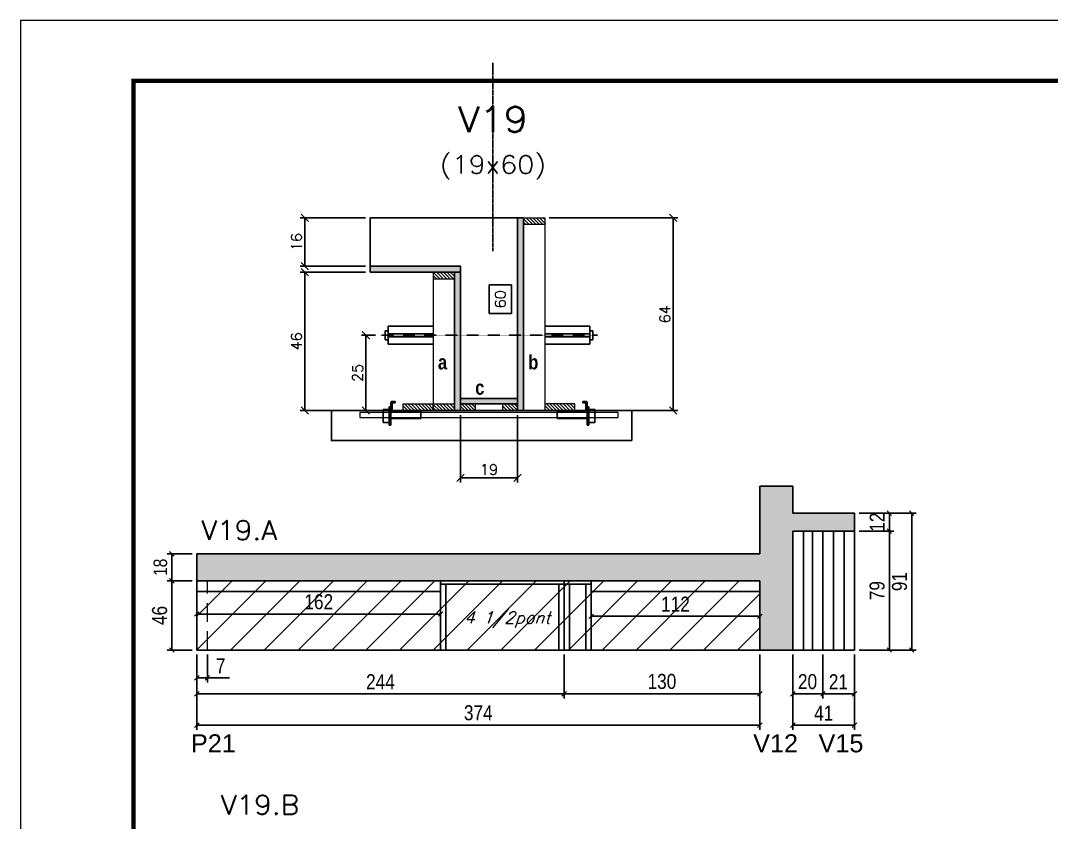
# Model space of a CAD drawing. Extents: x -10448 to -1189, y -11772 to 17235.
# Drawn here: x -8850 to -8165, y 9420 to 9953 of the extents above; entities that cross this region are included whole.
import ezdxf
from ezdxf.enums import TextEntityAlignment as Align

# ---------------------------------------------------------------- set-up
doc = ezdxf.new("R2010")
doc.units = 0
doc.linetypes.add('DASHED', pattern=[0.75, 0.5, -0.25])
doc.linetypes.add('HIDDEN', pattern=[0.375, 0.25, -0.125])
for name, color, linetype in [('5', 5, 'Continuous'), ('barrote', 251, 'Continuous'), ('COTA', 241, 'Continuous'), ('Cota Seção (2x)', 4, 'Continuous'), ('detalhes', 4, 'Continuous'), ('Painéis', 200, 'Continuous'), ('presilha', 1, 'Continuous'), ('Reaproveitamento', 251, 'Continuous'), ('SARR_2.2x7', 40, 'Continuous'), ('SARR_3.5x7', 81, 'Continuous'), ('TENSOR', 3, 'Continuous'), ('texto', 7, 'Continuous'), ('Texto de Titulo', 7, 'Continuous'), ('Texto Qtd Sarr', 242, 'Continuous')]:
    doc.layers.add(name, color=color, linetype=linetype)
for name, color, linetype, lineweight in [('CONCRETO', 251, 'Continuous', 25), ('Folhas', 255, 'Continuous', 9), ('Hachura', 251, 'Continuous', 9), ('Madeira', 126, 'Continuous', 18), ('Sarr 2.2x7', 40, 'Continuous', 9), ('SARRAFO DE PRESSAO', 251, 'DASHED', 9), ('SCO-___-LAJ', 2, 'Continuous', 0), ('Texto Seção', 7, 'Continuous', 15)]:
    doc.layers.add(name, color=color, linetype=linetype, lineweight=lineweight)
doc.styles.add('COTA TECNICA', font='techl___.ttf', dxfattribs={"height": 10})
doc.styles.add('COTA TECNICA-50', font='techl___.ttf', dxfattribs={"height": 9})
doc.styles.add('REGUA-120', font='ROMANS.shx', dxfattribs={"height": 15})
doc.styles.add('Romans', font='romans.shx')
doc.styles.get("Standard").update_dxf_attribs({"font": 'arial.ttf'})
doc.styles.add('TECNICA', font='techb___.ttf', dxfattribs={"height": 10})
doc.dimstyles.new('COTA PAINEL-50', dxfattribs={"dimtxt": 9, "dimasz": 3, "dimexe": 3, "dimexo": 3, "dimgap": 3, "dimtad": 1, "dimdec": 1, "dimzin": 12, "dimdsep": 46, "dimtxsty": 'COTA TECNICA-50', "dimblk1": 'OBLIQUE', "dimblk2": 'OBLIQUE', "dimsah": 1, "dimcen": 0.9, "dimclrd": 4, "dimclre": 4, "dimclrt": 240, "dimadec": 1, "dimazin": 3, "dimtfac": 1, "dimtdec": 1, "dimtmove": 0, "dimatfit": 3, "dimfxl": 1, "dimtolj": 1, "dimtzin": 12, "dimarcsym": 0})
doc.dimstyles.new('Cota Seção (2x)', dxfattribs={"dimtxt": 7, "dimasz": 5, "dimexe": 3, "dimexo": 3, "dimgap": 2, "dimtad": 3, "dimdec": 1, "dimlfac": 0.5, "dimzin": 12, "dimdsep": 46, "dimtxsty": 'Romans', "dimblk": 'ARCHTICK', "dimcen": 0, "dimclrd": 4, "dimclre": 4, "dimclrt": 1, "dimadec": 1, "dimazin": 3, "dimtfac": 1, "dimtdec": 1, "dimtmove": 0, "dimatfit": 3, "dimldrblk": 'OBLIQUE', "dimfxl": 1, "dimtolj": 1, "dimtzin": 12, "dimarcsym": 0})
doc.dimstyles.new('Cota Seção interna', dxfattribs={"dimtxt": 7, "dimasz": 6, "dimexe": 0.18, "dimexo": 2, "dimgap": -4, "dimtad": 3, "dimdec": 1, "dimlfac": 0.5, "dimzin": 12, "dimdsep": 46, "dimtxsty": 'Romans', "dimblk": 'ARCHTICK', "dimcen": 0.09, "dimse1": 1, "dimse2": 1, "dimsd1": 1, "dimsd2": 1, "dimclrd": 180, "dimclre": 5, "dimclrt": 1, "dimadec": 0, "dimazin": 3, "dimtfac": 1, "dimtdec": 1, "dimtofl": 0, "dimtmove": 0, "dimatfit": 3, "dimldrblk": 'ARCHTICK', "dimfxl": 1, "dimtolj": 1, "dimtzin": 0, "dimarcsym": 0})
doc.dimstyles.new('PAINEL', dxfattribs={"dimtxt": 10, "dimasz": 3, "dimexe": 3, "dimexo": 3, "dimgap": 3, "dimtad": 1, "dimdec": 1, "dimzin": 12, "dimdsep": 46, "dimtxsty": 'COTA TECNICA', "dimblk1": 'OBLIQUE', "dimblk2": 'OBLIQUE', "dimsah": 1, "dimcen": 0.9, "dimclrd": 4, "dimclre": 4, "dimclrt": 240, "dimadec": 1, "dimazin": 3, "dimtfac": 1, "dimtdec": 1, "dimtmove": 0, "dimatfit": 3, "dimfxl": 1, "dimtolj": 1, "dimtzin": 12, "dimarcsym": 0})
pattern_1 = [(315, (14016.7337, 1463.9932), (1.12253202, 1.12253202), [])]
pattern_2 = [(45, (0, -30.059), (-11.22532, 11.22532), [])]

# ---------------------------------------------------------------- blocks, each defined once
blk = doc.blocks.new('9999999999')
at = {"layer": 'Folhas'}
blk.add_lwpolyline([(98138.98, 34190.21), (99623.98, 34190.21), (99623.98, 35240.21), (98138.98, 35240.21)], close=True, dxfattribs=at)
at = {"layer": 'Folhas', "color": 30, "const_width": 3}
blk.add_lwpolyline([(98213.98, 34230.21), (99583.98, 34230.21), (99583.98, 35200.21), (98213.98, 35200.21)], close=True, dxfattribs=at)
blk = doc.blocks.new('titulo1')
at = {"layer": 'Defpoints', "color": 252, "linetype": 'HIDDEN', "ltscale": 2}
blk.add_line((0, 0), (0, 125), dxfattribs=at)
at = {"layer": 'Defpoints', "style": 'Romans', "oblique": 15}
blk.add_attdef('FOLHA', text='', height=10, dxfattribs=at).set_placement((0, 15.58), align=Align.MIDDLE_CENTER)
at = {"layer": 'Texto Qtd Sarr', "color": 3, "style": 'Romans', "oblique": 15}
for tag, height, p in [('TITULO', 17, (0, 71.45)), ('SEÇÃO', 12, (0, 41.55))]:
    blk.add_attdef(tag, text='', height=height, dxfattribs=at).set_placement(p, align=Align.MIDDLE_CENTER)
blk = doc.blocks.new('_ArchTick')
at = {"color": 0, "linetype": 'ByBlock', "const_width": 0.15}
blk.add_lwpolyline([(-0.5, -0.5), (0.5, 0.5)], dxfattribs=at)
blk = doc.blocks.new('*D786')
at = {"layer": 'COTA', "color": 4, "lineweight": -2, "transparency": 16777216}
for p, q in [((-8498.58, 9821.64), (-8413.21, 9821.64)), ((-8416.21, 9693.64), (-8416.21, 9821.64)), ((-8478.58, 9693.64), (-8413.21, 9693.64))]:
    blk.add_line(p, q, dxfattribs=at)
at = {"layer": 'Defpoints', "color": 0, "transparency": 16777216}
for p in [(-8501.58, 9821.64), (-8416.21, 9821.64), (-8481.58, 9693.64)]:
    blk.add_point(p, dxfattribs=at)
at = {"layer": 'COTA', "color": 4, "lineweight": -2, "transparency": 16777216, "xscale": 5, "yscale": 5, "zscale": 5}
for p, rotation in [((-8416.21, 9821.64), 90), ((-8416.21, 9693.64), 270)]:
    blk.add_blockref('_ArchTick', p, dxfattribs=dict(at, rotation=rotation))
at = {"layer": 'COTA', "color": 1, "transparency": 16777216, "insert": (-8421.71, 9757.64), "char_height": 7, "attachment_point": 5, "rotation": 90, "style": 'Romans'}
blk.add_mtext('\\A1;64', dxfattribs=at)
blk = doc.blocks.new('_Oblique')
at = {"color": 0, "linetype": 'ByBlock', "lineweight": -2}
blk.add_line((-0.5, -0.5), (0.5, 0.5), dxfattribs=at)
blk = doc.blocks.new('*D787')
at = {"layer": 'Cota Seção (2x)', "color": 180, "lineweight": -2, "transparency": 16777216}
for p, q in [((-8523.58, 9777.08), (-8538.58, 9777.08)), ((-8538.58, 9777.08), (-8538.58, 9758.08)), ((-8523.58, 9758.08), (-8523.58, 9777.08)), ((-8538.58, 9758.08), (-8523.58, 9758.08))]:
    blk.add_line(p, q, dxfattribs=at)
at = {"layer": 'Defpoints', "color": 0, "transparency": 16777216}
for p in [(-8557.89, 9821.64), (-8519.58, 9821.64), (-8557.89, 9701.64)]:
    blk.add_point(p, dxfattribs=at)
at = {"layer": 'Cota Seção (2x)', "color": 1, "transparency": 16777216, "insert": (-8531.08, 9767.58), "char_height": 7, "attachment_point": 5, "rotation": 90, "style": 'Romans'}
blk.add_mtext('\\A1;60', dxfattribs=at)
blk = doc.blocks.new('PRESILHA METÁLICA 1')
at = {"layer": 'presilha'}
for p, q in [((12, 21), (8.6, 21)), ((12, 21), (12, 19.5)), ((0, 13), (6, 13)), ((0, 13), (0, 0)), ((6, 15.5), (7.5, 15.5)), ((6, -2.5), (6, 15.5)), ((6, 13), (6, 0)), ((7.5, 10.6), (7.5, 19.9)), ((7.5, 15.5), (7.5, -2.5)), ((9, 11.6), (9, 18.9)), ((12, 19.5), (9.6, 19.5)), ((37.5, 11), (9.6, 11)), ((37.5, 11), (37.5, 4.1)), ((6, 0), (0, 0)), ((37.5, 4.1), (7.5, 4.1)), ((7.5, -2.5), (6, -2.5))]:
    blk.add_line(p, q, dxfattribs=at)
for centre, radius, start, end in [((8.6, 19.9), 1.14, 90, 180), ((9.6, 18.9), 0.57, 90, 180), ((9.6, 11.6), 0.57, 180, 270)]:
    blk.add_arc(centre, radius, start, end, dxfattribs=at)
blk = doc.blocks.new('*D788')
at = {"layer": 'COTA', "color": 4, "lineweight": -2, "transparency": 16777216}
for p, q in [((-8557.58, 9690.64), (-8557.58, 9645.91)), ((-8519.58, 9690.64), (-8519.58, 9645.91)), ((-8519.58, 9648.91), (-8557.58, 9648.91))]:
    blk.add_line(p, q, dxfattribs=at)
at = {"layer": 'Defpoints', "color": 0, "transparency": 16777216}
for p in [(-8557.58, 9693.64), (-8519.58, 9693.64), (-8557.58, 9648.91)]:
    blk.add_point(p, dxfattribs=at)
at = {"layer": 'COTA', "color": 4, "lineweight": -2, "transparency": 16777216, "xscale": 5, "yscale": 5, "zscale": 5, "rotation": 180}
blk.add_blockref('_ArchTick', (-8557.58, 9648.91), dxfattribs=at)
at = {"layer": 'COTA', "color": 4, "lineweight": -2, "transparency": 16777216, "xscale": 5, "yscale": 5, "zscale": 5}
blk.add_blockref('_ArchTick', (-8519.58, 9648.91), dxfattribs=at)
at = {"layer": 'COTA', "color": 1, "transparency": 16777216, "insert": (-8538.58, 9654.41), "char_height": 7, "attachment_point": 5, "style": 'Romans'}
blk.add_mtext('\\A1;19', dxfattribs=at)
blk = doc.blocks.new('*D793')
at = {"layer": 'COTA', "color": 4, "lineweight": -2, "transparency": 16777216}
for p, q in [((-8613.89, 9743.63), (-8623.39, 9743.63)), ((-8620.39, 9743.63), (-8620.39, 9693.64)), ((-8598.58, 9693.64), (-8623.39, 9693.64))]:
    blk.add_line(p, q, dxfattribs=at)
at = {"layer": 'Defpoints', "color": 0, "transparency": 16777216}
for p in [(-8610.89, 9743.63), (-8620.39, 9693.64), (-8595.58, 9693.64)]:
    blk.add_point(p, dxfattribs=at)
at = {"layer": 'COTA', "color": 4, "lineweight": -2, "transparency": 16777216, "xscale": 5, "yscale": 5, "zscale": 5}
for p, rotation in [((-8620.39, 9743.63), 90), ((-8620.39, 9693.64), 270)]:
    blk.add_blockref('_ArchTick', p, dxfattribs=dict(at, rotation=rotation))
at = {"layer": 'COTA', "color": 1, "transparency": 16777216, "insert": (-8625.89, 9718.63), "char_height": 7, "attachment_point": 5, "rotation": 90, "style": 'Romans'}
blk.add_mtext('\\A1;25', dxfattribs=at)
blk = doc.blocks.new('*D780')
at = {"layer": 'COTA', "color": 4, "lineweight": -2, "transparency": 16777216}
for p, q in [((-8620.58, 9821.64), (-8663.96, 9821.64)), ((-8660.96, 9821.64), (-8660.96, 9789.64)), ((-8620.58, 9789.64), (-8663.96, 9789.64))]:
    blk.add_line(p, q, dxfattribs=at)
at = {"layer": 'Defpoints', "color": 0, "transparency": 16777216}
for p in [(-8617.58, 9821.64), (-8660.96, 9789.64), (-8617.58, 9789.64)]:
    blk.add_point(p, dxfattribs=at)
at = {"layer": 'COTA', "color": 4, "lineweight": -2, "transparency": 16777216, "xscale": 5, "yscale": 5, "zscale": 5}
for p, rotation in [((-8660.96, 9821.64), 90), ((-8660.96, 9789.64), 270)]:
    blk.add_blockref('_ArchTick', p, dxfattribs=dict(at, rotation=rotation))
at = {"layer": 'COTA', "color": 1, "transparency": 16777216, "insert": (-8666.46, 9805.64), "char_height": 7, "attachment_point": 5, "rotation": 90, "style": 'Romans'}
blk.add_mtext('\\A1;16', dxfattribs=at)
blk = doc.blocks.new('*D781')
at = {"layer": 'COTA', "color": 4, "lineweight": -2, "transparency": 16777216}
for p, q in [((-8620.58, 9785.64), (-8663.96, 9785.64)), ((-8660.96, 9693.64), (-8660.96, 9785.64)), ((-8598.58, 9693.64), (-8663.96, 9693.64))]:
    blk.add_line(p, q, dxfattribs=at)
at = {"layer": 'Defpoints', "color": 0, "transparency": 16777216}
for p in [(-8660.96, 9785.64), (-8617.58, 9785.64), (-8595.58, 9693.64)]:
    blk.add_point(p, dxfattribs=at)
at = {"layer": 'COTA', "color": 4, "lineweight": -2, "transparency": 16777216, "xscale": 5, "yscale": 5, "zscale": 5}
for p, rotation in [((-8660.96, 9785.64), 90), ((-8660.96, 9693.64), 270)]:
    blk.add_blockref('_ArchTick', p, dxfattribs=dict(at, rotation=rotation))
at = {"layer": 'COTA', "color": 1, "transparency": 16777216, "insert": (-8666.46, 9739.64), "char_height": 7, "attachment_point": 5, "rotation": 90, "style": 'Romans'}
blk.add_mtext('\\A1;46', dxfattribs=at)
blk = doc.blocks.new('*D782')
at = {"layer": 'COTA', "color": 4, "linetype": 'ByBlock', "lineweight": -2, "transparency": 16777216}
for p, q in [((-8732.71, 9531.43), (-8732.71, 9502.3)), ((-8488.71, 9531.43), (-8488.71, 9502.3)), ((-8732.71, 9505.3), (-8488.71, 9505.3))]:
    blk.add_line(p, q, dxfattribs=at)
at = {"layer": 'Defpoints', "color": 0, "linetype": 'ByBlock', "transparency": 16777216}
for p in [(-8732.71, 9534.43), (-8488.71, 9534.43), (-8488.71, 9505.3)]:
    blk.add_point(p, dxfattribs=at)
at = {"layer": 'COTA', "color": 4, "linetype": 'ByBlock', "lineweight": -2, "transparency": 16777216, "xscale": 3, "yscale": 3, "zscale": 3, "rotation": 180}
blk.add_blockref('_Oblique', (-8732.71, 9505.3), dxfattribs=at)
at = {"layer": 'COTA', "color": 4, "linetype": 'ByBlock', "lineweight": -2, "transparency": 16777216, "xscale": 3, "yscale": 3, "zscale": 3}
blk.add_blockref('_Oblique', (-8488.71, 9505.3), dxfattribs=at)
at = {"layer": 'COTA', "color": 240, "linetype": 'ByBlock', "transparency": 16777216, "insert": (-8610.71, 9513.38), "char_height": 10, "attachment_point": 5, "style": 'COTA TECNICA'}
blk.add_mtext('\\A1;244', dxfattribs=at)
blk = doc.blocks.new('*D783')
at = {"layer": 'COTA', "color": 4, "linetype": 'ByBlock', "lineweight": -2, "transparency": 16777216}
for p, q in [((-8488.71, 9531.43), (-8488.71, 9502.3)), ((-8358.71, 9531.43), (-8358.71, 9502.3)), ((-8488.71, 9505.3), (-8358.71, 9505.3))]:
    blk.add_line(p, q, dxfattribs=at)
at = {"layer": 'Defpoints', "color": 0, "linetype": 'ByBlock', "transparency": 16777216}
for p in [(-8488.71, 9534.43), (-8358.71, 9534.43), (-8358.71, 9505.3)]:
    blk.add_point(p, dxfattribs=at)
at = {"layer": 'COTA', "color": 4, "linetype": 'ByBlock', "lineweight": -2, "transparency": 16777216, "xscale": 3, "yscale": 3, "zscale": 3, "rotation": 180}
blk.add_blockref('_Oblique', (-8488.71, 9505.3), dxfattribs=at)
at = {"layer": 'COTA', "color": 4, "linetype": 'ByBlock', "lineweight": -2, "transparency": 16777216, "xscale": 3, "yscale": 3, "zscale": 3}
blk.add_blockref('_Oblique', (-8358.71, 9505.3), dxfattribs=at)
at = {"layer": 'COTA', "color": 240, "linetype": 'ByBlock', "transparency": 16777216, "insert": (-8423.71, 9513.52), "char_height": 10, "attachment_point": 5, "style": 'COTA TECNICA'}
blk.add_mtext('\\A1;130', dxfattribs=at)
blk = doc.blocks.new('*D794')
at = {"layer": 'COTA', "color": 4, "linetype": 'ByBlock', "lineweight": -2, "transparency": 16777216}
for p, q in [((-8732.71, 9531.43), (-8732.71, 9481.48)), ((-8358.71, 9531.43), (-8358.71, 9481.48)), ((-8732.71, 9484.48), (-8358.71, 9484.48))]:
    blk.add_line(p, q, dxfattribs=at)
at = {"layer": 'Defpoints', "color": 0, "linetype": 'ByBlock', "transparency": 16777216}
for p in [(-8732.71, 9534.43), (-8358.71, 9534.43), (-8358.71, 9484.48)]:
    blk.add_point(p, dxfattribs=at)
at = {"layer": 'COTA', "color": 4, "linetype": 'ByBlock', "lineweight": -2, "transparency": 16777216, "xscale": 3, "yscale": 3, "zscale": 3, "rotation": 180}
blk.add_blockref('_Oblique', (-8732.71, 9484.48), dxfattribs=at)
at = {"layer": 'COTA', "color": 4, "linetype": 'ByBlock', "lineweight": -2, "transparency": 16777216, "xscale": 3, "yscale": 3, "zscale": 3}
blk.add_blockref('_Oblique', (-8358.71, 9484.48), dxfattribs=at)
at = {"layer": 'COTA', "color": 240, "linetype": 'ByBlock', "transparency": 16777216, "insert": (-8545.71, 9492.7), "char_height": 10, "attachment_point": 5, "style": 'COTA TECNICA'}
blk.add_mtext('\\A1;374', dxfattribs=at)
blk = doc.blocks.new('*D795')
at = {"layer": 'COTA', "color": 4, "linetype": 'ByBlock', "lineweight": -2, "transparency": 16777216}
for p, q in [((-8732.71, 9570.43), (-8732.71, 9555.38)), ((-8570.71, 9570.43), (-8570.71, 9555.38)), ((-8570.71, 9558.38), (-8732.71, 9558.38))]:
    blk.add_line(p, q, dxfattribs=at)
at = {"layer": 'Defpoints', "color": 0, "linetype": 'ByBlock', "transparency": 16777216}
for p in [(-8732.71, 9573.43), (-8570.71, 9573.43), (-8732.71, 9558.38)]:
    blk.add_point(p, dxfattribs=at)
at = {"layer": 'COTA', "color": 4, "linetype": 'ByBlock', "lineweight": -2, "transparency": 16777216, "xscale": 3, "yscale": 3, "zscale": 3, "rotation": 180}
blk.add_blockref('_Oblique', (-8732.71, 9558.38), dxfattribs=at)
at = {"layer": 'COTA', "color": 4, "linetype": 'ByBlock', "lineweight": -2, "transparency": 16777216, "xscale": 3, "yscale": 3, "zscale": 3}
blk.add_blockref('_Oblique', (-8570.71, 9558.38), dxfattribs=at)
at = {"layer": 'COTA', "color": 240, "linetype": 'ByBlock', "transparency": 16777216, "insert": (-8651.71, 9566.48), "char_height": 10, "attachment_point": 5, "style": 'COTA TECNICA'}
blk.add_mtext('\\A1;162', dxfattribs=at)
blk = doc.blocks.new('*D796')
at = {"layer": 'COTA', "color": 4, "linetype": 'ByBlock', "lineweight": -2, "transparency": 16777216}
for p, q in [((-8470.71, 9570.43), (-8470.71, 9553.88)), ((-8358.71, 9570.43), (-8358.71, 9553.88)), ((-8358.71, 9556.88), (-8470.71, 9556.88))]:
    blk.add_line(p, q, dxfattribs=at)
at = {"layer": 'Defpoints', "color": 0, "linetype": 'ByBlock', "transparency": 16777216}
for p in [(-8470.71, 9573.43), (-8358.71, 9573.43), (-8470.71, 9556.88)]:
    blk.add_point(p, dxfattribs=at)
at = {"layer": 'COTA', "color": 4, "linetype": 'ByBlock', "lineweight": -2, "transparency": 16777216, "xscale": 3, "yscale": 3, "zscale": 3, "rotation": 180}
blk.add_blockref('_Oblique', (-8470.71, 9556.88), dxfattribs=at)
at = {"layer": 'COTA', "color": 4, "linetype": 'ByBlock', "lineweight": -2, "transparency": 16777216, "xscale": 3, "yscale": 3, "zscale": 3}
blk.add_blockref('_Oblique', (-8358.71, 9556.88), dxfattribs=at)
at = {"layer": 'COTA', "color": 240, "linetype": 'ByBlock', "transparency": 16777216, "insert": (-8414.71, 9564.94), "char_height": 10, "attachment_point": 5, "style": 'COTA TECNICA'}
blk.add_mtext('\\A1;112', dxfattribs=at)
blk = doc.blocks.new('*D797')
at = {"layer": 'COTA', "color": 4, "linetype": 'ByBlock', "lineweight": -2, "transparency": 16777216}
for p, q in [((-8735.71, 9580.43), (-8752.32, 9580.43)), ((-8749.32, 9534.43), (-8749.32, 9580.43)), ((-8735.71, 9534.43), (-8752.32, 9534.43))]:
    blk.add_line(p, q, dxfattribs=at)
at = {"layer": 'Defpoints', "color": 0, "linetype": 'ByBlock', "transparency": 16777216}
for p in [(-8749.32, 9580.43), (-8732.71, 9580.43), (-8732.71, 9534.43)]:
    blk.add_point(p, dxfattribs=at)
at = {"layer": 'COTA', "color": 4, "linetype": 'ByBlock', "lineweight": -2, "transparency": 16777216, "xscale": 3, "yscale": 3, "zscale": 3}
for p, rotation in [((-8749.32, 9580.43), 90), ((-8749.32, 9534.43), 270)]:
    blk.add_blockref('_Oblique', p, dxfattribs=dict(at, rotation=rotation))
at = {"layer": 'COTA', "color": 240, "linetype": 'ByBlock', "transparency": 16777216, "insert": (-8757.42, 9557.43), "char_height": 10, "attachment_point": 5, "rotation": 90, "style": 'COTA TECNICA'}
blk.add_mtext('\\A1;46', dxfattribs=at)
blk = doc.blocks.new('*D798')
at = {"layer": 'COTA', "color": 4, "linetype": 'ByBlock', "lineweight": -2, "transparency": 16777216}
for p, q in [((-8336.71, 9531.43), (-8336.71, 9481.48)), ((-8295.71, 9531.43), (-8295.71, 9481.48)), ((-8336.71, 9484.48), (-8295.71, 9484.48))]:
    blk.add_line(p, q, dxfattribs=at)
at = {"layer": 'Defpoints', "color": 0, "linetype": 'ByBlock', "transparency": 16777216}
for p in [(-8336.71, 9534.43), (-8295.71, 9534.43), (-8295.71, 9484.48)]:
    blk.add_point(p, dxfattribs=at)
at = {"layer": 'COTA', "color": 4, "linetype": 'ByBlock', "lineweight": -2, "transparency": 16777216, "xscale": 3, "yscale": 3, "zscale": 3, "rotation": 180}
blk.add_blockref('_Oblique', (-8336.71, 9484.48), dxfattribs=at)
at = {"layer": 'COTA', "color": 4, "linetype": 'ByBlock', "lineweight": -2, "transparency": 16777216, "xscale": 3, "yscale": 3, "zscale": 3}
blk.add_blockref('_Oblique', (-8295.71, 9484.48), dxfattribs=at)
at = {"layer": 'COTA', "color": 240, "linetype": 'ByBlock', "transparency": 16777216, "insert": (-8316.21, 9492.55), "char_height": 10, "attachment_point": 5, "style": 'COTA TECNICA'}
blk.add_mtext('\\A1;41', dxfattribs=at)
blk = doc.blocks.new('*D784')
at = {"layer": 'COTA', "color": 4, "linetype": 'ByBlock', "lineweight": -2, "transparency": 16777216}
for p, q in [((-8292.71, 9613.43), (-8269.59, 9613.43)), ((-8272.59, 9534.43), (-8272.59, 9613.43)), ((-8292.71, 9534.43), (-8269.59, 9534.43))]:
    blk.add_line(p, q, dxfattribs=at)
at = {"layer": 'Defpoints', "color": 0, "linetype": 'ByBlock', "transparency": 16777216}
for p in [(-8295.71, 9613.43), (-8272.59, 9613.43), (-8295.71, 9534.43)]:
    blk.add_point(p, dxfattribs=at)
at = {"layer": 'COTA', "color": 4, "linetype": 'ByBlock', "lineweight": -2, "transparency": 16777216, "xscale": 3, "yscale": 3, "zscale": 3}
for p, rotation in [((-8272.59, 9613.43), 90), ((-8272.59, 9534.43), 270)]:
    blk.add_blockref('_Oblique', p, dxfattribs=dict(at, rotation=rotation))
at = {"layer": 'COTA', "color": 240, "linetype": 'ByBlock', "transparency": 16777216, "insert": (-8280.69, 9573.93), "char_height": 10, "attachment_point": 5, "rotation": 90, "style": 'COTA TECNICA'}
blk.add_mtext('\\A1;79', dxfattribs=at)
blk = doc.blocks.new('*D785')
at = {"layer": 'COTA', "color": 4, "linetype": 'ByBlock', "lineweight": -2, "transparency": 16777216}
for p, q in [((-8292.71, 9625.43), (-8254.73, 9625.43)), ((-8257.73, 9534.43), (-8257.73, 9625.43)), ((-8292.71, 9534.43), (-8254.73, 9534.43))]:
    blk.add_line(p, q, dxfattribs=at)
at = {"layer": 'Defpoints', "color": 0, "linetype": 'ByBlock', "transparency": 16777216}
for p in [(-8295.71, 9625.43), (-8257.73, 9625.43), (-8295.71, 9534.43)]:
    blk.add_point(p, dxfattribs=at)
at = {"layer": 'COTA', "color": 4, "linetype": 'ByBlock', "lineweight": -2, "transparency": 16777216, "xscale": 3, "yscale": 3, "zscale": 3}
for p, rotation in [((-8257.73, 9625.43), 90), ((-8257.73, 9534.43), 270)]:
    blk.add_blockref('_Oblique', p, dxfattribs=dict(at, rotation=rotation))
at = {"layer": 'COTA', "color": 240, "linetype": 'ByBlock', "transparency": 16777216, "insert": (-8265.82, 9579.93), "char_height": 10, "attachment_point": 5, "rotation": 90, "style": 'COTA TECNICA'}
blk.add_mtext('\\A1;91', dxfattribs=at)
blk = doc.blocks.new('*D799')
at = {"layer": 'COTA', "color": 4, "linetype": 'ByBlock', "lineweight": -2, "transparency": 16777216}
for p, q in [((-8732.71, 9531.43), (-8732.71, 9512.94)), ((-8725.71, 9531.43), (-8725.71, 9512.94)), ((-8732.71, 9515.94), (-8725.71, 9515.94)), ((-8725.71, 9515.94), (-8710.98, 9515.94))]:
    blk.add_line(p, q, dxfattribs=at)
at = {"layer": 'Defpoints', "color": 0, "linetype": 'ByBlock', "transparency": 16777216}
for p in [(-8732.71, 9534.43), (-8725.71, 9534.43), (-8725.71, 9515.94)]:
    blk.add_point(p, dxfattribs=at)
at = {"layer": 'COTA', "color": 4, "linetype": 'ByBlock', "lineweight": -2, "transparency": 16777216, "xscale": 3, "yscale": 3, "zscale": 3, "rotation": 180}
blk.add_blockref('_Oblique', (-8732.71, 9515.94), dxfattribs=at)
at = {"layer": 'COTA', "color": 4, "linetype": 'ByBlock', "lineweight": -2, "transparency": 16777216, "xscale": 3, "yscale": 3, "zscale": 3}
blk.add_blockref('_Oblique', (-8725.71, 9515.94), dxfattribs=at)
at = {"layer": 'COTA', "color": 240, "linetype": 'ByBlock', "transparency": 16777216, "insert": (-8716.84, 9524.02), "char_height": 10, "attachment_point": 5, "style": 'COTA TECNICA'}
blk.add_mtext('\\A1;7', dxfattribs=at)
blk = doc.blocks.new('*D800')
at = {"layer": 'COTA', "color": 4, "linetype": 'ByBlock', "lineweight": -2, "transparency": 16777216}
for p, q in [((-8735.71, 9598.43), (-8752.32, 9598.43)), ((-8749.32, 9580.43), (-8749.32, 9598.43)), ((-8735.71, 9580.43), (-8752.32, 9580.43))]:
    blk.add_line(p, q, dxfattribs=at)
at = {"layer": 'Defpoints', "color": 0, "linetype": 'ByBlock', "transparency": 16777216}
for p in [(-8749.32, 9598.43), (-8732.71, 9598.43), (-8732.71, 9580.43)]:
    blk.add_point(p, dxfattribs=at)
at = {"layer": 'COTA', "color": 4, "linetype": 'ByBlock', "lineweight": -2, "transparency": 16777216, "xscale": 3, "yscale": 3, "zscale": 3}
for p, rotation in [((-8749.32, 9598.43), 90), ((-8749.32, 9580.43), 270)]:
    blk.add_blockref('_Oblique', p, dxfattribs=dict(at, rotation=rotation))
at = {"layer": 'COTA', "color": 240, "linetype": 'ByBlock', "transparency": 16777216, "insert": (-8756.91, 9589.43), "char_height": 9, "attachment_point": 5, "rotation": 90, "style": 'COTA TECNICA-50'}
blk.add_mtext('\\A1;18', dxfattribs=at)
blk = doc.blocks.new('*D804')
at = {"layer": 'COTA', "color": 4, "lineweight": -2, "transparency": 16777216}
for p, q in [((-8292.71, 9625.43), (-8269.59, 9625.43)), ((-8272.59, 9613.43), (-8272.59, 9625.43)), ((-8292.71, 9613.43), (-8269.59, 9613.43))]:
    blk.add_line(p, q, dxfattribs=at)
at = {"layer": 'Defpoints', "color": 0, "transparency": 16777216}
for p in [(-8295.71, 9625.43), (-8272.59, 9625.43), (-8295.71, 9613.43)]:
    blk.add_point(p, dxfattribs=at)
at = {"layer": 'COTA', "color": 4, "lineweight": -2, "transparency": 16777216, "xscale": 3, "yscale": 3, "zscale": 3}
for p, rotation in [((-8272.59, 9625.43), 90), ((-8272.59, 9613.43), 270)]:
    blk.add_blockref('_Oblique', p, dxfattribs=dict(at, rotation=rotation))
at = {"layer": 'COTA', "color": 240, "transparency": 16777216, "insert": (-8280.65, 9619.43), "char_height": 10, "attachment_point": 5, "rotation": 90, "style": 'COTA TECNICA'}
blk.add_mtext('\\A1;12', dxfattribs=at)
blk = doc.blocks.new('*D805')
at = {"layer": 'COTA', "color": 4, "lineweight": -2, "transparency": 16777216}
for p, q in [((-8336.71, 9531.43), (-8336.71, 9502.3)), ((-8316.71, 9531.43), (-8316.71, 9502.3)), ((-8336.71, 9505.3), (-8316.71, 9505.3))]:
    blk.add_line(p, q, dxfattribs=at)
at = {"layer": 'Defpoints', "color": 0, "transparency": 16777216}
for p in [(-8336.71, 9534.43), (-8316.71, 9534.43), (-8316.71, 9505.3)]:
    blk.add_point(p, dxfattribs=at)
at = {"layer": 'COTA', "color": 4, "lineweight": -2, "transparency": 16777216, "xscale": 3, "yscale": 3, "zscale": 3, "rotation": 180}
blk.add_blockref('_Oblique', (-8336.71, 9505.3), dxfattribs=at)
at = {"layer": 'COTA', "color": 4, "lineweight": -2, "transparency": 16777216, "xscale": 3, "yscale": 3, "zscale": 3}
blk.add_blockref('_Oblique', (-8316.71, 9505.3), dxfattribs=at)
at = {"layer": 'COTA', "color": 240, "transparency": 16777216, "insert": (-8326.96, 9513.4), "char_height": 10, "attachment_point": 5, "style": 'COTA TECNICA'}
blk.add_mtext('\\A1;20', dxfattribs=at)
blk = doc.blocks.new('*D806')
at = {"layer": 'COTA', "color": 4, "lineweight": -2, "transparency": 16777216}
for p, q in [((-8316.71, 9531.43), (-8316.71, 9502.3)), ((-8295.71, 9531.43), (-8295.71, 9502.3)), ((-8316.71, 9505.3), (-8295.71, 9505.3))]:
    blk.add_line(p, q, dxfattribs=at)
at = {"layer": 'Defpoints', "color": 0, "transparency": 16777216}
for p in [(-8316.71, 9534.43), (-8295.71, 9534.43), (-8295.71, 9505.3)]:
    blk.add_point(p, dxfattribs=at)
at = {"layer": 'COTA', "color": 4, "lineweight": -2, "transparency": 16777216, "xscale": 3, "yscale": 3, "zscale": 3, "rotation": 180}
blk.add_blockref('_Oblique', (-8316.71, 9505.3), dxfattribs=at)
at = {"layer": 'COTA', "color": 4, "lineweight": -2, "transparency": 16777216, "xscale": 3, "yscale": 3, "zscale": 3}
blk.add_blockref('_Oblique', (-8295.71, 9505.3), dxfattribs=at)
at = {"layer": 'COTA', "color": 240, "transparency": 16777216, "insert": (-8306.46, 9513.36), "char_height": 10, "attachment_point": 5, "style": 'COTA TECNICA'}
blk.add_mtext('\\A1;21', dxfattribs=at)

msp = doc.modelspace()

# ---------------------------------------------------------------- hatches: boundary and pattern name
at = {"layer": 'COTA', "linetype": 'ByBlock'}
h = msp.add_hatch(dxfattribs=at)
h.set_pattern_fill('AR-CONC', color=256, scale=0.03)
h.paths.add_polyline_path([(-8295.71, 9625.43), (-8336.71, 9625.43), (-8336.71, 9643.43), (-8358.71, 9643.43), (-8358.71, 9598.43), (-8732.71, 9598.43), (-8732.71, 9580.43), (-8358.71, 9580.43), (-8358.71, 9534.43), (-8336.71, 9534.43), (-8336.71, 9613.43), (-8295.71, 9613.43)])
at = {"layer": 'Hachura'}
h = msp.add_hatch(color=256, dxfattribs=at)
h.dxf.hatch_style = 1
h.paths.add_polyline_path([(-8515.58, 9821.64), (-8519.58, 9821.64), (-8519.58, 9693.64), (-8515.58, 9693.64)])
h = msp.add_hatch(dxfattribs=at)
h.set_pattern_fill('ANSI31', color=256, scale=0.5, angle=90, style=0)
h.set_pattern_definition([(135, (-31798.5067, 18124.8806), (-1.12253202, -1.12253202), [])])
h.paths.add_polyline_path([(-8501.58, 9821.64), (-8501.58, 9817.24), (-8515.58, 9817.24), (-8515.58, 9821.64)])
h = msp.add_hatch(color=256, dxfattribs=at)
h.dxf.hatch_style = 1
h.paths.add_polyline_path([(-8617.58, 9785.64), (-8617.58, 9789.64), (-8557.58, 9789.64), (-8557.58, 9785.64)])
h = msp.add_hatch(dxfattribs=at)
h.set_pattern_fill('ANSI31', color=256, scale=0.5, angle=90, style=0)
h.set_pattern_definition([(135, (-31808.5067, 18088.8806), (-1.12253202, -1.12253202), [])])
h.paths.add_polyline_path([(-8575.58, 9785.64), (-8575.58, 9781.24), (-8561.58, 9781.24), (-8561.58, 9785.64)])
h = msp.add_hatch(color=256, dxfattribs=at)
h.dxf.hatch_style = 1
h.paths.add_polyline_path([(-8561.58, 9785.64), (-8557.58, 9785.64), (-8557.58, 9693.64), (-8561.58, 9693.64)])
h = msp.add_hatch(dxfattribs=at)
h.set_pattern_fill('ANSI31', color=256, scale=0.5, angle=270, style=0)
h.set_pattern_definition(pattern_1)
h.paths.add_polyline_path([(-8595.58, 9693.64), (-8595.58, 9698.04), (-8575.58, 9698.04), (-8575.58, 9693.64)])
h = msp.add_hatch(dxfattribs=at)
h.set_pattern_fill('ANSI31', color=256, scale=0.5, angle=270, style=0)
h.set_pattern_definition([(315, (14160.7337, 1390.3932), (1.12253202, 1.12253202), [])])
h.paths.add_polyline_path([(-8575.58, 9693.64), (-8575.58, 9698.04), (-8561.58, 9698.04), (-8561.58, 9693.64)])
h = msp.add_hatch(color=256, dxfattribs=at)
h.dxf.hatch_style = 1
h.paths.add_polyline_path([(-8519.58, 9698.04), (-8519.58, 9701.64), (-8557.58, 9701.64), (-8557.58, 9698.04)])
h = msp.add_hatch(dxfattribs=at)
h.set_pattern_fill('ANSI31', color=256, scale=0.5, angle=270, style=0)
h.set_pattern_definition([(315, (13982.7337, 1463.9932), (1.12253202, 1.12253202), [])])
h.paths.add_polyline_path([(-8547.58, 9693.64), (-8547.58, 9698.04), (-8557.58, 9698.04), (-8557.58, 9693.64)])
h = msp.add_hatch(dxfattribs=at)
h.set_pattern_fill('ANSI31', color=256, scale=0.5, angle=270, style=0)
h.set_pattern_definition([(315, (14026.7337, 1463.9932), (1.12253202, 1.12253202), [])])
h.paths.add_polyline_path([(-8519.58, 9693.64), (-8519.58, 9698.04), (-8529.58, 9698.04), (-8529.58, 9693.64)])
h = msp.add_hatch(dxfattribs=at)
h.set_pattern_fill('ANSI31', color=256, scale=0.5, angle=270, style=0)
h.set_pattern_definition(pattern_1)
h.paths.add_polyline_path([(-8481.58, 9693.64), (-8481.58, 9698.04), (-8501.58, 9698.04), (-8501.58, 9693.64)])
at = {"layer": 'Reaproveitamento'}
h = msp.add_hatch(dxfattribs=at)
h.set_pattern_fill('ANSI31', color=256, scale=5)
h.set_pattern_definition(pattern_2)
h.paths.add_polyline_path([(-8732.71, 9580.43), (-8732.71, 9534.43), (-8488.71, 9534.43), (-8488.71, 9580.43)])
h = msp.add_hatch(dxfattribs=at)
h.set_pattern_fill('ANSI31', color=256, scale=5)
h.set_pattern_definition(pattern_2)
h.paths.add_polyline_path([(-8358.71, 9534.43), (-8358.71, 9580.43), (-8488.71, 9580.43), (-8488.71, 9534.43)])

# ---------------------------------------------------------------- linework, layer by layer
at = {"ltscale": 3}
for p, q in [((-8607.58, 9746.63), (-8607.58, 9740.63)), ((-8607.58, 9746.63), (-8605.58, 9746.63)), ((-8605.58, 9749.63), (-8605.58, 9737.63)), ((-8605.58, 9749.63), (-8575.58, 9749.63)), ((-8471.58, 9749.63), (-8501.58, 9749.63)), ((-8471.58, 9749.63), (-8471.58, 9737.63)), ((-8471.58, 9746.63), (-8469.58, 9746.63)), ((-8469.58, 9746.63), (-8469.58, 9740.63)), ((-8605.58, 9740.63), (-8607.58, 9740.63)), ((-8575.58, 9744.63), (-8605.58, 9744.63)), ((-8575.58, 9742.63), (-8605.58, 9742.63)), ((-8501.58, 9744.63), (-8471.58, 9744.63)), ((-8501.58, 9742.63), (-8471.58, 9742.63)), ((-8471.58, 9740.63), (-8469.58, 9740.63)), ((-8605.58, 9737.63), (-8575.58, 9737.63)), ((-8471.58, 9737.63), (-8501.58, 9737.63))]:
    msp.add_line(p, q, dxfattribs=at)
at = {"layer": 'barrote'}
msp.add_lwpolyline([(-8443.73, 9673.64), (-8643.31, 9673.64), (-8643.31, 9693.64), (-8443.73, 9693.64)], close=True, dxfattribs=at)
at = {"layer": 'CONCRETO'}
msp.add_lwpolyline([(-8617.58, 9789.64), (-8617.58, 9821.64), (-8519.58, 9821.64), (-8519.58, 9821.64), (-8519.58, 9821.64), (-8519.58, 9701.64), (-8557.58, 9701.64), (-8557.58, 9789.64)], close=True, dxfattribs=at)
at = {"layer": 'COTA', "linetype": 'ByBlock'}
for p, q in [((-8358.71, 9598.43), (-8358.71, 9643.43)), ((-8358.71, 9643.43), (-8336.71, 9643.43)), ((-8336.71, 9643.43), (-8336.71, 9625.43)), ((-8336.71, 9625.43), (-8295.71, 9625.43)), ((-8295.71, 9613.43), (-8295.71, 9625.43)), ((-8732.71, 9580.43), (-8732.71, 9598.43)), ((-8732.71, 9598.43), (-8358.71, 9598.43)), ((-8358.71, 9534.43), (-8336.71, 9534.43))]:
    msp.add_line(p, q, dxfattribs=at)
at = {"layer": 'Madeira'}
for points in [[(-8501.58, 9821.64), (-8501.58, 9817.24), (-8515.58, 9817.24), (-8515.58, 9821.64)], [(-8501.58, 9693.64), (-8515.58, 9693.64), (-8515.58, 9821.64), (-8501.58, 9821.64)], [(-8575.58, 9785.64), (-8575.58, 9781.24), (-8561.58, 9781.24), (-8561.58, 9785.64)], [(-8575.58, 9693.64), (-8561.58, 9693.64), (-8561.58, 9785.64), (-8575.58, 9785.64)], [(-8595.58, 9693.64), (-8595.58, 9698.04), (-8575.58, 9698.04), (-8575.58, 9693.64)], [(-8575.58, 9693.64), (-8575.58, 9698.04), (-8561.58, 9698.04), (-8561.58, 9693.64)], [(-8547.58, 9693.64), (-8547.58, 9698.04), (-8557.58, 9698.04), (-8557.58, 9693.64)], [(-8519.58, 9693.64), (-8519.58, 9698.04), (-8529.58, 9698.04), (-8529.58, 9693.64)], [(-8481.58, 9693.64), (-8481.58, 9698.04), (-8501.58, 9698.04), (-8501.58, 9693.64)]]:
    msp.add_lwpolyline(points, close=True, dxfattribs=at)
at = {"layer": 'Painéis', "linetype": 'ByBlock'}
for p, q in [((-8336.71, 9534.43), (-8336.71, 9613.43)), ((-8336.71, 9613.43), (-8295.71, 9613.43)), ((-8295.71, 9534.43), (-8295.71, 9613.43)), ((-8732.71, 9580.43), (-8358.71, 9580.43)), ((-8732.71, 9534.43), (-8732.71, 9580.43)), ((-8488.71, 9534.43), (-8488.71, 9580.43)), ((-8358.71, 9534.43), (-8358.71, 9580.43)), ((-8732.71, 9534.43), (-8358.71, 9534.43)), ((-8336.71, 9534.43), (-8295.71, 9534.43))]:
    msp.add_line(p, q, dxfattribs=at)
at = {"layer": 'Painéis'}
msp.add_line((-8316.71, 9534.43), (-8316.71, 9613.43), dxfattribs=at)
for points in [[(-8515.58, 9821.64), (-8519.58, 9821.64), (-8519.58, 9693.64), (-8515.58, 9693.64)], [(-8617.58, 9785.64), (-8617.58, 9789.64), (-8557.58, 9789.64), (-8557.58, 9785.64)], [(-8561.58, 9785.64), (-8557.58, 9785.64), (-8557.58, 9693.64), (-8561.58, 9693.64)], [(-8519.58, 9698.04), (-8519.58, 9701.64), (-8557.58, 9701.64), (-8557.58, 9698.04)]]:
    msp.add_lwpolyline(points, close=True, dxfattribs=at)
at = {"layer": 'Sarr 2.2x7', "linetype": 'HIDDEN', "ltscale": 50}
msp.add_line((-8725.71, 9534.43), (-8725.71, 9580.43), dxfattribs=at)
at = {"layer": 'SARR_2.2x7', "linetype": 'Continuous'}
for p, q in [((-8329.71, 9534.43), (-8329.71, 9613.43)), ((-8323.71, 9534.43), (-8323.71, 9613.43)), ((-8309.71, 9534.43), (-8309.71, 9613.43)), ((-8302.71, 9534.43), (-8302.71, 9613.43)), ((-8570.71, 9578.23), (-8488.71, 9578.23)), ((-8488.71, 9578.23), (-8470.71, 9578.23)), ((-8732.71, 9573.43), (-8570.71, 9573.43)), ((-8470.71, 9573.43), (-8358.71, 9573.43))]:
    msp.add_line(p, q, dxfattribs=at)
at = {"layer": 'SARR_3.5x7'}
for p, q in [((-8570.71, 9580.43), (-8570.71, 9534.43)), ((-8567.21, 9578.23), (-8567.21, 9534.43)), ((-8492.21, 9578.23), (-8492.21, 9534.43)), ((-8485.21, 9578.23), (-8485.21, 9534.43)), ((-8474.21, 9578.23), (-8474.21, 9534.43)), ((-8470.71, 9534.43), (-8470.71, 9580.43)), ((-8470.71, 9578.23), (-8470.71, 9534.43)), ((-8570.71, 9534.43), (-8567.21, 9534.43)), ((-8474.21, 9534.43), (-8470.71, 9534.43))]:
    msp.add_line(p, q, dxfattribs=at)
at = {"layer": 'SCO-___-LAJ', "color": 1}
msp.add_lwpolyline([(-8452.73, 9692.3), (-8624.44, 9692.3), (-8624.44, 9689.1), (-8452.73, 9689.1)], close=True, dxfattribs=at)
at = {"layer": 'TENSOR', "linetype": 'HIDDEN', "ltscale": 0.5}
msp.add_line((-8466.58, 9743.63), (-8610.89, 9743.63), dxfattribs=at)

# ---------------------------------------------------------------- block references
at = {"layer": 'presilha', "yscale": 0.6666666666666666, "zscale": 0.6666666666666666}
for p, xscale in [((-8608.85, 9685.67), 0.6666666666666666), ((-8468.32, 9685.67), -0.6666666666666666)]:
    msp.add_blockref('PRESILHA METÁLICA 1', p, dxfattribs=dict(at, xscale=xscale))
at = {"layer": 'SARRAFO DE PRESSAO', "color": 6, "linetype": 'ByBlock'}
msp.add_blockref('9999999999', (-106988.76, -25287.43), dxfattribs=at)
at = {"layer": 'Texto Seção'}
ref = msp.add_blockref('titulo1', (-8535.96, 9799.64), dxfattribs=dict(at, xscale=-1))
ref.add_attrib('TITULO', 'V19', dxfattribs={"layer": 'Texto de Titulo', "color": 7, "height": 17, "style": 'Romans', "width": 1.1}).set_placement((-8535.96, 9887.14), align=Align.MIDDLE_CENTER)
ref.add_attrib('SEÇÃO', '(19x60)', dxfattribs={"layer": 'Texto de Titulo', "color": 7, "height": 12, "style": 'Romans', "width": 1.1}).set_placement((-8535.96, 9857.14), align=Align.MIDDLE_CENTER)

# ---------------------------------------------------------------- texts
at = {"layer": '5', "linetype": 'Continuous'}
for s, p in [('P21', (-8736.63, 9466.47)), ('V12', (-8363.08, 9466.47)), ('V15', (-8319.63, 9466.47))]:
    msp.add_text(s, height=12, rotation=0.00004, dxfattribs=at).set_placement(p)
at = {"layer": 'detalhes', "style": 'TECNICA'}
for s, p in [('a', (-8572.51, 9720.96)), ('b', (-8512.54, 9720.97)), ('c', (-8547.77, 9704.13))]:
    msp.add_text(s, height=9.6, dxfattribs=at).set_placement(p)
at = {"layer": 'texto', "color": 2, "insert": (-8526.53, 9554.65), "char_height": 8, "attachment_point": 5, "style": 'Romans'}
msp.add_mtext('{\\Q19;\\C256;4 1/2pont}', dxfattribs=at)
at = {"layer": 'Texto Seção', "style": 'REGUA-120', "width": 1.05}
for s, p in [('V19.A', (-8729.71, 9607.62)), ('V19.B', (-8716.82, 9425.09))]:
    msp.add_text(s, height=13, dxfattribs=at).set_placement(p)

# ---------------------------------------------------------------- dimensions: what is measured, and where the dimension line sits
at = {"layer": 'COTA'}
for base, p1, p2, angle, picture, middle in [((-8660.96, 9789.64), (-8617.58, 9821.64), (-8617.58, 9789.64), 90, '*D780', (-8666.46, 9805.64)), ((-8416.21, 9821.64), (-8481.58, 9693.64), (-8501.58, 9821.64), 90, '*D786', (-8421.71, 9757.64)), ((-8660.96, 9785.64), (-8595.58, 9693.64), (-8617.58, 9785.64), 90, '*D781', (-8666.46, 9739.64)), ((-8620.39, 9693.64), (-8610.89, 9743.63), (-8595.58, 9693.64), 90, '*D793', (-8625.89, 9718.63)), ((-8557.58, 9648.91), (-8519.58, 9693.64), (-8557.58, 9693.64), 180, '*D788', (-8538.58, 9654.41))]:
    dim = msp.add_linear_dim(base=base, p1=p1, p2=p2, angle=angle, dimstyle='Cota Seção (2x)', dxfattribs=at)
    dim.commit()
    dim.dimension.update_dxf_attribs({"geometry": picture, "text_midpoint": middle})
dim = msp.add_linear_dim(base=(-8272.59, 9625.43), p1=(-8295.71, 9613.43), p2=(-8295.71, 9625.43), angle=90, dimstyle='PAINEL', dxfattribs=at)
dim.commit()
dim.dimension.update_dxf_attribs({"geometry": '*D804', "text_midpoint": (-8272.59, 9619.43), "dimtype": 160})
at = {"layer": 'COTA', "linetype": 'ByBlock'}
for base, p1, p2, dimstyle, picture, middle in [((-8257.73, 9625.43), (-8295.71, 9534.43), (-8295.71, 9625.43), 'PAINEL', '*D785', (-8265.82, 9579.93)), ((-8272.59, 9613.43), (-8295.71, 9534.43), (-8295.71, 9613.43), 'PAINEL', '*D784', (-8280.69, 9573.93)), ((-8749.32, 9598.43), (-8732.71, 9580.43), (-8732.71, 9598.43), 'COTA PAINEL-50', '*D800', (-8756.91, 9589.43)), ((-8749.32, 9580.43), (-8732.71, 9534.43), (-8732.71, 9580.43), 'PAINEL', '*D797', (-8757.42, 9557.43))]:
    dim = msp.add_linear_dim(base=base, p1=p1, p2=p2, angle=90, dimstyle=dimstyle, dxfattribs=at)
    dim.commit()
    dim.dimension.update_dxf_attribs({"geometry": picture, "text_midpoint": middle})
for base, p1, p2, picture, middle in [((-8732.71, 9558.38), (-8570.71, 9573.43), (-8732.71, 9573.43), '*D795', (-8651.71, 9566.48)), ((-8470.71, 9556.88), (-8358.71, 9573.43), (-8470.71, 9573.43), '*D796', (-8414.71, 9564.94)), ((-8488.71, 9505.3), (-8732.71, 9534.43), (-8488.71, 9534.43), '*D782', (-8610.71, 9513.38)), ((-8358.71, 9484.48), (-8732.71, 9534.43), (-8358.71, 9534.43), '*D794', (-8545.71, 9492.7)), ((-8725.71, 9515.94), (-8732.71, 9534.43), (-8725.71, 9534.43), '*D799', (-8716.84, 9524.02)), ((-8358.71, 9505.3), (-8488.71, 9534.43), (-8358.71, 9534.43), '*D783', (-8423.71, 9513.52)), ((-8295.71, 9484.48), (-8336.71, 9534.43), (-8295.71, 9534.43), '*D798', (-8316.21, 9492.55))]:
    dim = msp.add_linear_dim(base=base, p1=p1, p2=p2, dimstyle='PAINEL', dxfattribs=at)
    dim.commit()
    dim.dimension.update_dxf_attribs({"geometry": picture, "text_midpoint": middle})
at = {"layer": 'COTA'}
for base, p1, p2, picture, middle in [((-8316.71, 9505.3), (-8336.71, 9534.43), (-8316.71, 9534.43), '*D805', (-8326.96, 9505.3)), ((-8295.71, 9505.3), (-8316.71, 9534.43), (-8295.71, 9534.43), '*D806', (-8306.46, 9505.3))]:
    dim = msp.add_linear_dim(base=base, p1=p1, p2=p2, dimstyle='PAINEL', dxfattribs=at)
    dim.commit()
    dim.dimension.update_dxf_attribs({"geometry": picture, "text_midpoint": middle, "dimtype": 160})
at = {"layer": 'Cota Seção (2x)'}
dim = msp.add_linear_dim(base=(-8519.58, 9821.64), p1=(-8557.89, 9701.64), p2=(-8557.89, 9821.64), angle=90, dimstyle='Cota Seção interna', dxfattribs=at)
dim.commit()
dim.dimension.update_dxf_attribs({"geometry": '*D787', "text_midpoint": (-8519.58, 9767.58), "dimtype": 160})

doc.saveas('drawing.dxf')
